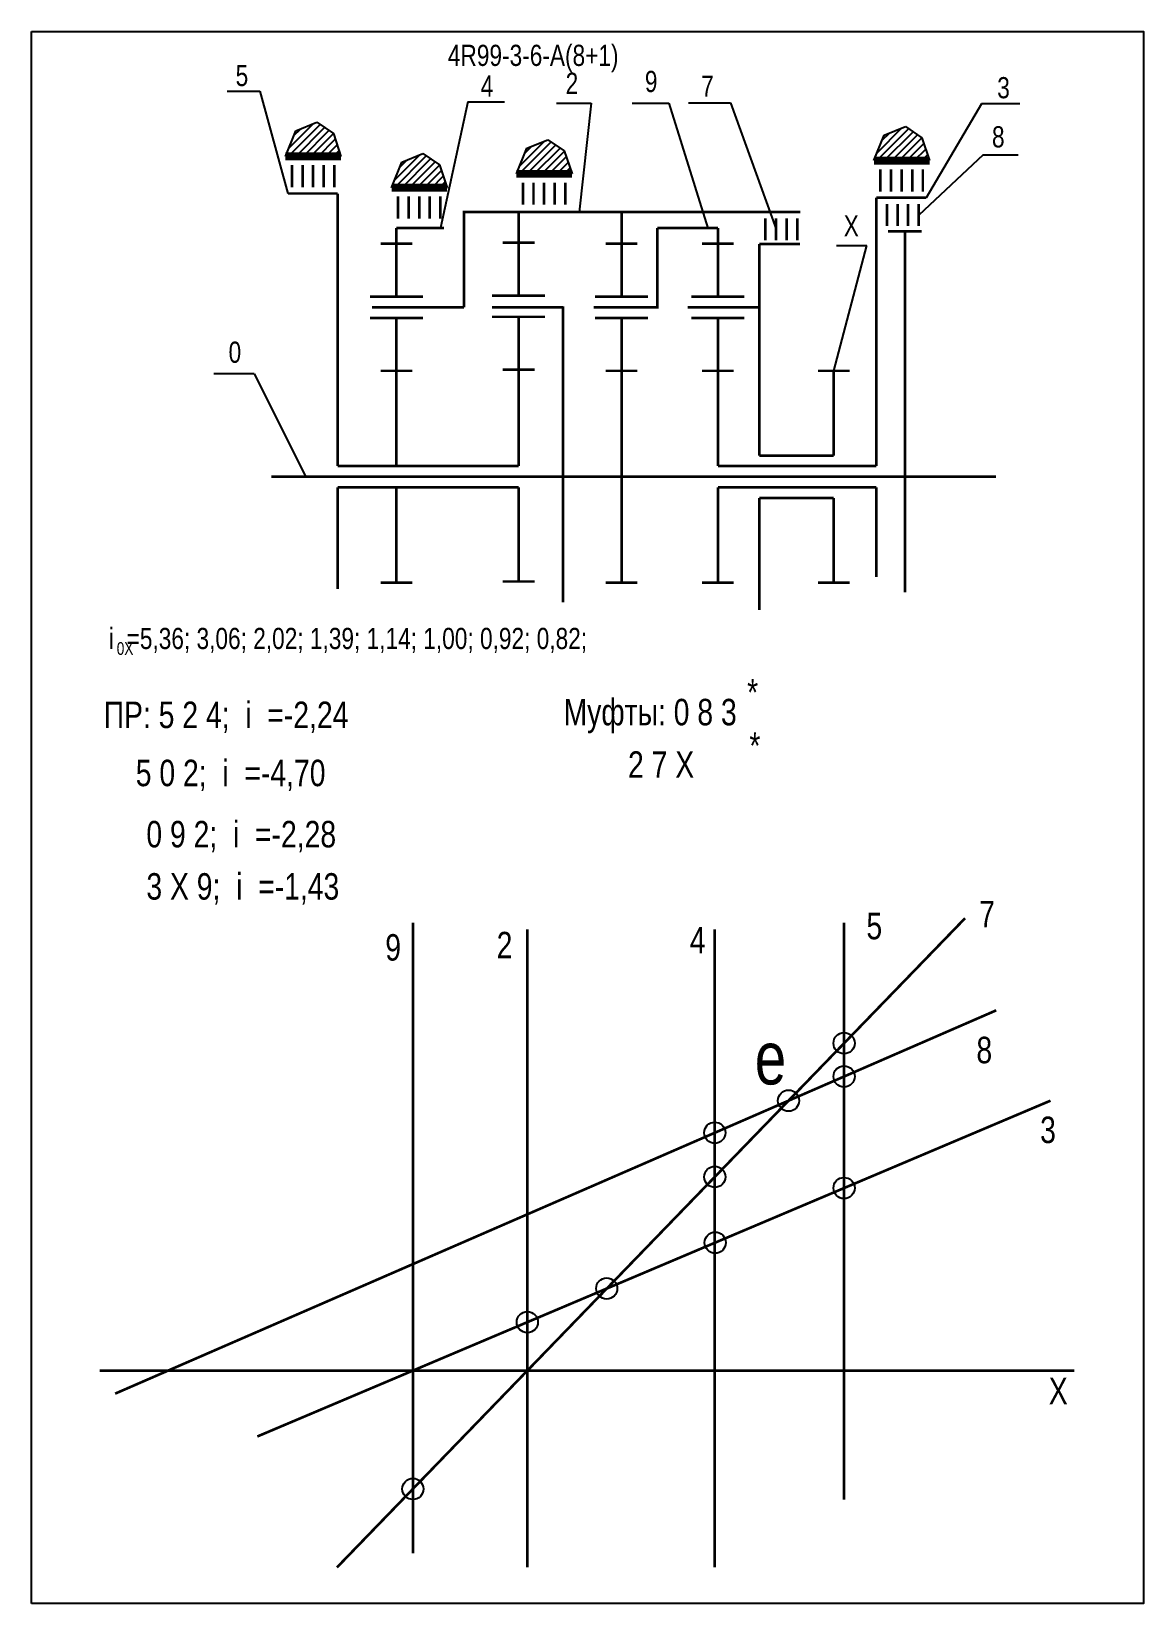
# Model space of a CAD drawing. Extents: x -361 to -151, y 153 to 450.
import ezdxf

# ---------------------------------------------------------------- set-up
doc = ezdxf.new("R2010")
doc.units = 0
doc.header["$LTSCALE"] = 15
doc.layers.add('DIM', color=92, linetype='CONTINUOUS')
doc.layers.add('MAIN', color=5, linetype='CONTINUOUS')
doc.styles.add('AMK', font='amk.shx', dxfattribs={"width": 0.8})

msp = doc.modelspace()

# ---------------------------------------------------------------- hatches: boundary and pattern name
at = {"layer": 'DIM'}
h = msp.add_hatch(dxfattribs=at)
h.set_pattern_fill('_USER', color=0, angle=45, style=0, pattern_type=0)
h.set_pattern_definition([(45, (-61.1119, 0.5734), (-0.7071068, 0.7071068), [])])
h.paths.add_polyline_path([(-311.41, 431.09), (-313.35, 426.27), (-302.86, 426.27), (-304.3, 430.59), (-307.42, 432.71)])
h = msp.add_hatch(dxfattribs=at)
h.set_pattern_fill('_USER', color=0, angle=45, style=0, pattern_type=0)
h.set_pattern_definition([(45, (50.0314, -0.2431), (-0.7071068, 0.7071068), [])])
h.paths.add_polyline_path([(-200.26, 430.28), (-202.21, 425.46), (-191.71, 425.46), (-193.16, 429.78), (-196.28, 431.89)])
h = msp.add_hatch(dxfattribs=at)
h.set_pattern_fill('_USER', color=0, angle=45, style=0, pattern_type=0)
h.set_pattern_definition([(45, (-17.4889, -2.7331), (-0.7071068, 0.7071068), [])])
h.paths.add_polyline_path([(-267.78, 427.79), (-269.73, 422.97), (-259.23, 422.97), (-260.68, 427.29), (-263.8, 429.4)])
h = msp.add_hatch(dxfattribs=at)
h.set_pattern_fill('_USER', color=0, angle=45, style=0, pattern_type=0)
h.set_pattern_definition([(45, (-41.0734, -5.353), (-0.7071068, 0.7071068), [])])
h.paths.add_polyline_path([(-291.37, 425.17), (-293.31, 420.35), (-282.82, 420.35), (-284.27, 424.67), (-287.38, 426.78)])

# ---------------------------------------------------------------- linework, layer by layer
at = {"layer": 'DIM', "color": 0}
for p, q in [((-324.37, 438.59), (-318.15, 438.59)), ((-318.15, 438.59), (-312.89, 419.25)), ((-278.87, 436.58), (-284.04, 412.75)), ((-278.87, 436.58), (-271.99, 436.58)), ((-262.16, 436.34), (-255.58, 436.34)), ((-255.58, 436.34), (-257.88, 415.75)), ((-247.89, 436.34), (-240.97, 436.34)), ((-240.97, 436.34), (-233.61, 412.73)), ((-237.25, 436.35), (-229.3, 436.35)), ((-229.3, 436.35), (-220.7, 412.49)), ((-181.91, 436.21), (-192.33, 418.44)), ((-174.65, 436.21), (-181.91, 436.21)), ((-313.35, 426.27), (-311.41, 431.09)), ((-311.41, 431.09), (-307.42, 432.71)), ((-307.42, 432.71), (-304.3, 430.59)), ((-200.26, 430.28), (-196.28, 431.89)), ((-196.28, 431.89), (-193.16, 429.78)), ((-304.3, 430.59), (-302.86, 426.27)), ((-269.73, 422.97), (-267.78, 427.79)), ((-267.78, 427.79), (-263.8, 429.4)), ((-263.8, 429.4), (-260.68, 427.29)), ((-202.21, 425.46), (-200.26, 430.28)), ((-193.16, 429.78), (-191.71, 425.46)), ((-293.31, 420.35), (-291.37, 425.17)), ((-291.37, 425.17), (-287.38, 426.78)), ((-287.38, 426.78), (-284.27, 424.67)), ((-260.68, 427.29), (-259.23, 422.97)), ((-181.57, 426.58), (-193.75, 415.18)), ((-181.57, 426.58), (-175, 426.58)), ((-284.27, 424.67), (-282.82, 420.35)), ((-209.8, 385.75), (-203.58, 409.41)), ((-209.3, 409.41), (-203.58, 409.41)), ((-319.26, 385.2), (-326.86, 385.2)), ((-319.26, 385.2), (-309.51, 365.75))]:
    msp.add_line(p, q, dxfattribs=at)
at = {"layer": 'DIM', "color": 0, "const_width": 0.5}
for points in [[(-303.47, 419.25), (-303.47, 367.75)], [(-269.31, 415.75), (-279.64, 415.75), (-279.64, 397.75)], [(-269.31, 415.75), (-216.14, 415.75)], [(-201.74, 367.75), (-201.74, 418.44)], [(-292.39, 412.75), (-283.39, 412.75)], [(-245.1, 397.75), (-243.14, 397.75), (-243.14, 412.73)], [(-231.68, 412.73), (-243.14, 412.73)], [(-223.88, 409.7), (-216.18, 409.7)], [(-223.88, 397.75), (-223.88, 409.7)], [(-199.55, 412.08), (-193.17, 412.08)], [(-196.36, 412.08), (-196.36, 343.93)], [(-260.94, 397.95), (-260.94, 365.75)], [(-226.85, 397.75), (-223.88, 397.75), (-223.88, 369.75)], [(-316, 365.75), (-249.87, 365.75)], [(-303.47, 367.75), (-283.98, 367.75)], [(-283.98, 367.75), (-269.31, 367.75)], [(-260.94, 365.75), (-260.94, 341.99)], [(-249.87, 365.75), (-179.14, 365.75)], [(-231.68, 367.75), (-201.74, 367.75)], [(-303.47, 363.75), (-283.98, 363.75)], [(-303.47, 363.75), (-303.47, 344.54)], [(-283.98, 363.75), (-269.31, 363.75)], [(-231.68, 363.75), (-201.74, 363.75)], [(-201.74, 346.82), (-201.74, 363.75)], [(-223.88, 361.75), (-223.88, 340.59)], [(-184.99, 282.35), (-303.62, 159.69)], [(-289.28, 281.5), (-289.28, 162.38)], [(-267.66, 159.68), (-267.66, 280.23)], [(-179.11, 264.94), (-345.51, 192.52)], [(-318.65, 184.43), (-168.87, 247.87)], [(-348.42, 196.87), (-164.39, 196.87)]]:
    msp.add_lwpolyline(points, dxfattribs=at)
at = {"layer": 'DIM', "color": 0}
for points in [[(-223.88, 369.75, 0.5, 0.5, 0), (-209.8, 369.75, 0.5, 0.5, 0)], [(-223.88, 361.75, 0.5, 0.5, 0), (-209.8, 361.75, 0.5, 0.5, 0)], [(-232.26, 159.68, 0.5, 0.5, 0), (-232.26, 280.23, 0.5, 0.5, 0)], [(-207.85, 281.5, 0.5, 0.5, 0), (-207.85, 172.47, 0.5, 0.5, 0)]]:
    msp.add_lwpolyline(points, format="xyseb", dxfattribs=at)
for centre in [(-207.85, 258.72), (-207.85, 252.44), (-218.34, 247.87), (-232.26, 241.81), (-232.26, 233.47), (-207.85, 231.36), (-232.19, 221.05), (-252.67, 212.38), (-267.66, 206.02), (-289.28, 174.52)]:
    msp.add_circle(centre, 2, dxfattribs=at)
at = {"layer": 'MAIN'}
for points in [[(-361.31, 152.87), (-361.31, 449.87)], [(-361.3, 449.87), (-151.3, 449.87), (-151.3, 152.87), (-361.3, 152.87)]]:
    msp.add_lwpolyline(points, dxfattribs=at)
at = {"layer": 'MAIN', "color": 0}
for points, const_width in [([(-313.35, 426.27), (-302.86, 426.27)], 1.5), ([(-304.12, 424.62), (-304.12, 420.42)], 0.5), ([(-202.21, 425.46), (-191.71, 425.46)], 1.5), ([(-269.73, 422.97), (-259.23, 422.97)], 1.5), ([(-192.98, 423.81), (-192.98, 419.61)], 0.5), ([(-312.89, 419.25), (-303.47, 419.25)], 0.5), ([(-293.31, 420.35), (-282.82, 420.35)], 1.5), ([(-284.08, 418.7), (-284.08, 414.5)], 0.5), ([(-260.5, 421.32), (-260.5, 417.12)], 0.5), ([(-269.31, 409.95), (-269.31, 415.75)], 0.5), ([(-249.87, 409.75), (-249.87, 415.75)], 0.5), ([(-201.74, 418.44), (-192.33, 418.44)], 0.5), ([(-292.39, 409.75), (-292.39, 412.75)], 0.5), ([(-231.68, 399.75), (-231.68, 412.73)], 0.5), ([(-216.7, 414.59), (-216.7, 410.39)], 0.5), ([(-292.39, 409.75), (-295.39, 409.75)], 0.5), ([(-292.39, 399.75), (-292.39, 409.75)], 0.5), ([(-292.39, 409.75), (-289.39, 409.75)], 0.5), ([(-269.31, 409.95), (-272.31, 409.95)], 0.5), ([(-269.31, 399.95), (-269.31, 409.95)], 0.5), ([(-269.31, 409.95), (-266.31, 409.95)], 0.5), ([(-249.87, 409.75), (-252.87, 409.75)], 0.5), ([(-249.87, 399.75), (-249.87, 409.75)], 0.5), ([(-249.87, 409.75), (-246.87, 409.75)], 0.5), ([(-231.68, 409.75), (-234.68, 409.75)], 0.5), ([(-231.68, 409.75), (-228.68, 409.75)], 0.5), ([(-279.64, 397.75), (-297.01, 397.75)], 0.5), ([(-260.94, 397.75), (-274.31, 397.75)], 0.5), ([(-245.1, 397.75), (-255.16, 397.75)], 0.5), ([(-226.85, 397.75), (-237.41, 397.75)], 0.5), ([(-292.39, 395.75), (-297.39, 395.75)], 0.5), ([(-292.39, 385.75), (-292.39, 395.75), (-287.39, 395.75)], 0.5), ([(-269.31, 395.95), (-274.31, 395.95)], 0.5), ([(-269.31, 385.95), (-269.31, 395.95), (-264.31, 395.95)], 0.5), ([(-249.87, 395.75), (-254.87, 395.75)], 0.5), ([(-249.87, 385.75), (-249.87, 395.75), (-244.87, 395.75)], 0.5), ([(-231.68, 395.75), (-236.68, 395.75)], 0.5), ([(-231.68, 385.75), (-231.68, 395.75), (-226.68, 395.75)], 0.5), ([(-269.31, 385.95), (-272.31, 385.95)], 0.5), ([(-269.31, 367.75), (-269.31, 385.95)], 0.5), ([(-269.31, 385.95), (-266.31, 385.95)], 0.5), ([(-292.39, 385.75), (-295.39, 385.75)], 0.5), ([(-292.39, 367.75), (-292.39, 385.75)], 0.5), ([(-292.39, 385.75), (-289.39, 385.75)], 0.5), ([(-249.87, 385.75), (-252.87, 385.75)], 0.5), ([(-249.87, 365.75), (-249.87, 385.75)], 0.5), ([(-249.87, 385.75), (-246.87, 385.75)], 0.5), ([(-231.68, 385.75), (-234.68, 385.75)], 0.5), ([(-231.68, 367.75), (-231.68, 385.75)], 0.5), ([(-231.68, 385.75), (-228.68, 385.75)], 0.5), ([(-209.8, 385.75), (-212.8, 385.75)], 0.5), ([(-209.8, 369.75), (-209.8, 385.75)], 0.5), ([(-209.8, 385.75), (-206.8, 385.75)], 0.5), ([(-249.87, 365.75), (-249.87, 345.75)], 0.5), ([(-292.39, 363.75), (-292.39, 345.75)], 0.5), ([(-269.31, 363.75), (-269.31, 345.95)], 0.5), ([(-231.68, 363.75), (-231.68, 345.75)], 0.5), ([(-209.8, 361.75), (-209.8, 345.75)], 0.5), ([(-292.39, 345.75), (-295.39, 345.75)], 0.5), ([(-292.39, 345.75), (-289.39, 345.75)], 0.5), ([(-269.31, 345.95), (-272.31, 345.95)], 0.5), ([(-269.31, 345.95), (-266.31, 345.95)], 0.5), ([(-249.87, 345.75), (-252.87, 345.75)], 0.5), ([(-249.87, 345.75), (-246.87, 345.75)], 0.5), ([(-231.68, 345.75), (-234.68, 345.75)], 0.5), ([(-231.68, 345.75), (-228.68, 345.75)], 0.5), ([(-209.8, 345.75), (-212.8, 345.75)], 0.5), ([(-209.8, 345.75), (-206.8, 345.75)], 0.5)]:
    msp.add_lwpolyline(points, dxfattribs=dict(at, const_width=const_width))
for points in [[(-312.12, 424.62, 0.5, 0.5, 0), (-312.12, 420.42, 0.5, 0.5, 0)], [(-310.12, 424.62, 0.5, 0.5, 0), (-310.12, 420.42, 0.5, 0.5, 0)], [(-308.12, 424.62, 0.5, 0.5, 0), (-308.12, 420.42, 0.5, 0.5, 0)], [(-306.12, 424.62, 0.5, 0.5, 0), (-306.12, 420.42, 0.5, 0.5, 0)], [(-200.98, 423.81, 0.5, 0.5, 0), (-200.98, 419.61, 0.5, 0.5, 0)], [(-198.98, 423.81, 0.5, 0.5, 0), (-198.98, 419.61, 0.5, 0.5, 0)], [(-196.98, 423.81, 0.5, 0.5, 0), (-196.98, 419.61, 0.5, 0.5, 0)], [(-194.98, 423.81, 0.5, 0.5, 0), (-194.98, 419.61, 0.5, 0.5, 0)], [(-292.08, 418.7, 0.5, 0.5, 0), (-292.08, 414.5, 0.5, 0.5, 0)], [(-290.08, 418.7, 0.5, 0.5, 0), (-290.08, 414.5, 0.5, 0.5, 0)], [(-288.08, 418.7, 0.5, 0.5, 0), (-288.08, 414.5, 0.5, 0.5, 0)], [(-286.08, 418.7, 0.5, 0.5, 0), (-286.08, 414.5, 0.5, 0.5, 0)], [(-268.5, 421.32, 0.5, 0.5, 0), (-268.5, 417.12, 0.5, 0.5, 0)], [(-266.5, 421.32, 0.5, 0.5, 0), (-266.5, 417.12, 0.5, 0.5, 0)], [(-264.5, 421.32, 0.5, 0.5, 0), (-264.5, 417.12, 0.5, 0.5, 0)], [(-262.5, 421.32, 0.5, 0.5, 0), (-262.5, 417.12, 0.5, 0.5, 0)], [(-199.75, 417.28, 0.5, 0.5, 0), (-199.75, 413.08, 0.5, 0.5, 0)], [(-197.75, 417.28, 0.5, 0.5, 0), (-197.75, 413.08, 0.5, 0.5, 0)], [(-195.75, 417.28, 0.5, 0.5, 0), (-195.75, 413.08, 0.5, 0.5, 0)], [(-193.75, 417.28, 0.5, 0.5, 0), (-193.75, 413.08, 0.5, 0.5, 0)], [(-222.7, 414.59, 0.5, 0.5, 0), (-222.7, 410.39, 0.5, 0.5, 0)], [(-220.7, 414.59, 0.5, 0.5, 0), (-220.7, 410.39, 0.5, 0.5, 0)], [(-218.7, 414.59, 0.5, 0.5, 0), (-218.7, 410.39, 0.5, 0.5, 0)], [(-287.39, 399.75, 0.5, 0.5, 0), (-297.39, 399.75, 0.5, 0.5, 0)], [(-264.31, 399.95, 0.5, 0.5, 0), (-274.31, 399.95, 0.5, 0.5, 0)], [(-244.87, 399.75, 0.5, 0.5, 0), (-254.87, 399.75, 0.5, 0.5, 0)], [(-226.68, 399.75, 0.5, 0.5, 0), (-236.68, 399.75, 0.5, 0.5, 0)]]:
    msp.add_lwpolyline(points, format="xyseb", dxfattribs=at)

# ---------------------------------------------------------------- texts
at = {"layer": 'DIM', "color": 0, "style": 'AMK', "width": 0.8}
for s, height, p in [('4R99-3-6-A(8+1)', 4, (-282.67, 443.35)), ('5', 4, (-322.75, 439.55)), ('4', 4, (-276.48, 437.55)), ('2', 4, (-260.43, 438.07)), ('9', 4, (-245.47, 438.42)), ('7', 4, (-234.84, 437.53)), ('3', 4, (-178.93, 437.24)), ('8', 4, (-179.92, 427.96)), ('X', 4, (-207.92, 411.14)), ('0', 4, (-324.08, 387.27)), ('i  =5,36; 3,06; 2,02; 1,39; 1,14; 1,00; 0,92; 0,82; ', 4, (-346.67, 333.19)), ('0X', 2.4, (-345.2, 332.09)), ('*', 5, (-226.16, 322.51)), ('Муфты: 0 8 3', 5, (-260.82, 318.78)), (' ПР: 5 2 4;  i  =-2,24', 5, (-349.15, 318.26)), ('*', 5, (-225.73, 312.44)), ('     5 0 2;  i  =-4,70', 5, (-349.04, 307.28)), ('       2 7 X', 5, (-259.05, 308.87)), ('    0 9 2;  i  =-2,28', 5, (-345.55, 295.72)), ('    3 X 9;  i  =-1,43', 5, (-345.55, 285.85)), ('7', 5, (-182.34, 280.62)), ('5', 5, (-203.63, 278.36)), ('9', 5, (-294.49, 274.33)), ('2', 5, (-273.46, 274.76)), ('4', 5, (-236.99, 275.68)), ('e', 10, (-224.72, 250.94)), ('8', 5, (-182.86, 254.94)), ('3', 5, (-170.83, 239.86)), ('X', 5, (-169.19, 190.52))]:
    msp.add_text(s, height=height, dxfattribs=at).set_placement(p)

doc.saveas('drawing.dxf')
